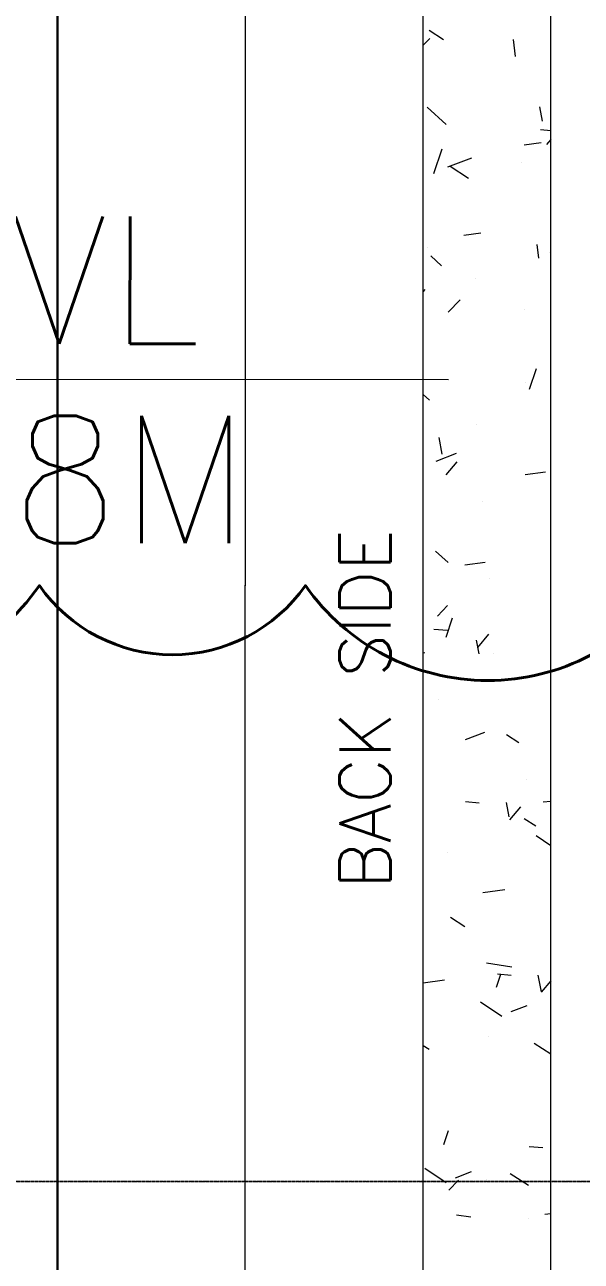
# Model space of a CAD drawing. Header units: inches. Extents: x 6 to 183294, y -48183 to 78918.
# Drawn here: x 143704 to 144577, y 32503 to 34445 of the extents above; entities that cross this region are included whole.
import ezdxf
from ezdxf.enums import TextEntityAlignment as Align

# ---------------------------------------------------------------- set-up
doc = ezdxf.new("R2010")
doc.units = ezdxf.units.IN
doc.header["$MEASUREMENT"] = 0
doc.header["$PDMODE"] = 35
doc.linetypes.add('PHANTOM2', pattern=[1.25, 0.625, -0.125, 0.125, -0.125, 0.125, -0.125])
for name, color, linetype, lineweight in [('SDA_DIM', 8, 'Continuous', 5), ('SDA_SECTION LINE', 8, 'Continuous', 0), ('SDA_SECTION LINE DETAILS', 8, 'Continuous', 0), ('SDA_TEXT_RAMP DETAILS', 8, 'Continuous', 0), ('SDA_WALL', 7, 'Continuous', 30), ('Substation', 7, 'Continuous', 0)]:
    doc.layers.add(name, color=color, linetype=linetype, lineweight=lineweight)
doc.styles.add('ROMANS', font='simplex.shx', dxfattribs={"width": 0.7})
doc.styles.get("Standard").update_dxf_attribs({"font": 'txt.shx'})
doc.dimstyles.new('SDA-100', dxfattribs={"dimtxt": 0.2, "dimasz": 0.18, "dimexe": 0.18, "dimexo": 0.0625, "dimgap": 0.015, "dimtad": 0, "dimzin": 0, "dimdsep": 46, "dimtxsty": 'Standard', "dimblk": 'ARCHTICK', "dimcen": 0.09, "dimclrd": 27, "dimclre": 27, "dimclrt": 21, "dimadec": 0, "dimazin": 0, "dimtfac": 1, "dimtofl": 0, "dimtmove": 1, "dimatfit": 3, "dimfxl": 0, "dimtolj": 1, "dimtzin": 0, "dimlwd": -1, "dimlwe": -1, "dimarcsym": 0})

# ---------------------------------------------------------------- blocks, each defined once
blk = doc.blocks.new('A$C1F0C6E6E')
h = blk.add_hatch(color=256)
h.dxf.hatch_style = 1
h.paths.add_polyline_path([(0.2, 0.35, 0.414214), (0.05, 0.2), (0.2, 0.2)])
h = blk.add_hatch(color=256)
h.dxf.hatch_style = 1
h.paths.add_polyline_path([(0.35, 0.2), (0.2, 0.2), (0.2, 0.05, 0.414214)])
for p, q in [((0.2, 0.4), (0.2, 0)), ((0.4, 0.2), (0, 0.2))]:
    blk.add_line(p, q)
blk.add_circle((0.2, 0.2), 0.15)
blk = doc.blocks.new('*U304')
h = blk.add_hatch()
h.set_pattern_fill('ANSI31', color=256, scale=12.182187, style=0)
h.set_pattern_definition([(135, (1.428353, -0.303171), (0.0136749, 0.0136749), [])])
h.paths.add_polyline_path([(-0.1576, -0.0039), (0, -0.3032), (0, -0.0039)])
for p, q in [((0, 0.3032), (0, -0.3032)), ((0, -0.3032), (-0.1576, -0.0039)), ((-0.1576, -0.0039), (1.8038, -0.0039))]:
    blk.add_line(p, q)
at = {"extrusion": (0, 0, -1), "xscale": 0.4703999999995603, "yscale": 0.4703999999995603, "zscale": -0.4703999999995603, "rotation": 90.00000000000001}
blk.add_blockref('A$C1F0C6E6E', (-0.05, -0.2594), dxfattribs=at)
for tag, p in [('FLOOR', (0.0711, 0.0515)), ('LEVELS', (0.2933, -0.2613))]:
    blk.add_attdef(tag, p, '', height=0.2)
blk = doc.blocks.new('_ArchTick')
at = {"color": 0, "const_width": 0.15}
blk.add_lwpolyline([(-0.5, -0.5), (0.5, 0.5)], dxfattribs=at)
blk = doc.blocks.new('*D721')
at = {"layer": 'Defpoints', "color": 0}
for p in [(143923.1, 36590), (144049.7, 36590), (143923.1, 30539.8)]:
    blk.add_point(p, dxfattribs=at)
at = {"layer": 'SDA_DIM', "color": 27}
for p, q in [((143923.1, 36590), (144049.8, 36590)), ((144049.7, 36590), (144049.7, 33565.4)), ((144049.7, 30539.8), (144049.7, 33564.4)), ((143923.1, 30539.8), (144049.8, 30539.8))]:
    blk.add_line(p, q, dxfattribs=at)
at = {"layer": 'SDA_DIM', "color": 27, "xscale": 0.18, "yscale": 0.18, "zscale": 0.18}
for p, rotation in [((144049.7, 36590), 90), ((144049.7, 30539.8), 270)]:
    blk.add_blockref('_ArchTick', p, dxfattribs=dict(at, rotation=rotation))
at = {"layer": 'SDA_DIM', "color": 21, "insert": (144049.7, 33564.9), "char_height": 0.2, "attachment_point": 5, "rotation": 90}
blk.add_mtext('\\A1;6050.14', dxfattribs=at)

msp = doc.modelspace()

# ---------------------------------------------------------------- linework, layer by layer
at = {"layer": 'SDA_SECTION LINE', "linetype": 'PHANTOM2'}
msp.add_line((161916.631, 32628.821, -394731.873), (120346.828, 32628.821, -394731.873), dxfattribs=at)
at = {"layer": 'SDA_SECTION LINE DETAILS', "linetype": 'PHANTOM2'}
msp.add_line((119532.232, 32628.821, -394731.873), (162187.248, 32628.821, -394731.873), dxfattribs=at)
at = {"layer": 'SDA_WALL', "elevation": -197133.873}
msp.add_lwpolyline([(143754.979, 30539.833), (143754.979, 36589.968)], dxfattribs=at)
at = {"layer": 'Substation', "color": 8, "lineweight": 0}
for p, q in [((144329.459, 31810.742, -98334.873), (144329.459, 35310.742, -98334.873)), ((144329.459, 34442.169, -195037.577), (144329.459, 34442.169, -195037.577)), ((144329.459, 34442.169, -195037.577), (144329.459, 34442.169, -195037.577)), ((144329.459, 34442.169, -195037.577), (144329.459, 34442.169, -195037.577)), ((144329.459, 34442.169, -195037.577), (144329.459, 34442.169, -195037.577)), ((144329.459, 34442.169, -195037.577), (144329.459, 34442.169, -195037.577)), ((144329.459, 34442.169, -195037.577), (144329.459, 34442.169, -195037.577)), ((144329.459, 34442.169, -195037.577), (144329.459, 34442.169, -195037.577)), ((144329.459, 34442.169, -195037.577), (144329.459, 34442.169, -195037.577)), ((144329.459, 34442.169, -195037.577), (144329.459, 34442.169, -195037.577)), ((144361.31, 34421.878, -195037.577), (144338.539, 34436.385, -195037.577)), ((144339.483, 34423.811, -195037.577), (144329.459, 34413.364, -195037.577)), ((144470.384, 34422.187, -195037.577), (144473.504, 34395.368, -195037.577)), ((144329.459, 34404.271, -195037.577), (144329.459, 34404.271, -195037.577)), ((144329.459, 34404.271, -195037.577), (144329.459, 34404.271, -195037.577)), ((144329.459, 34404.271, -195037.577), (144329.459, 34404.271, -195037.577)), ((144329.459, 34365.112, -195037.577), (144329.459, 34365.112, -195037.577)), ((144329.459, 34365.112, -195037.577), (144329.459, 34365.112, -195037.577)), ((144329.459, 34365.112, -195037.577), (144329.459, 34365.112, -195037.577)), ((144329.459, 34365.112, -195037.577), (144329.459, 34365.112, -195037.577)), ((144329.459, 34365.112, -195037.577), (144329.459, 34365.112, -195037.577)), ((144329.459, 34365.112, -195037.577), (144329.459, 34365.112, -195037.577)), ((144329.459, 34321.441, -195037.577), (144329.459, 34321.441, -195037.577)), ((144329.459, 34321.441, -195037.577), (144329.459, 34321.441, -195037.577)), ((144329.459, 34321.441, -195037.577), (144329.459, 34321.441, -195037.577)), ((144329.459, 34321.441, -195037.577), (144329.459, 34321.441, -195037.577)), ((144329.459, 34321.441, -195037.577), (144329.459, 34321.441, -195037.577)), ((144329.459, 34321.441, -195037.577), (144329.459, 34321.441, -195037.577)), ((144329.459, 34321.441, -195037.577), (144329.459, 34321.441, -195037.577)), ((144329.459, 34321.441, -195037.577), (144329.459, 34321.441, -195037.577)), ((144329.459, 34321.441, -195037.577), (144329.459, 34321.441, -195037.577)), ((144329.459, 34321.441, -195037.577), (144329.459, 34321.441, -195037.577)), ((144329.459, 34321.441, -195037.577), (144329.459, 34321.441, -195037.577)), ((144329.459, 34321.441, -195037.577), (144329.459, 34321.441, -195037.577)), ((144365.089, 34288.792, -195037.577), (144335.23, 34316.153, -195037.577)), ((144512.032, 34316.277, -195037.577), (144516.194, 34293.711, -195037.577)), ((144529.459, 34314.755, -195037.577), (144529.459, 34314.755, -195037.577)), ((144529.459, 34314.755, -195037.577), (144529.459, 34314.755, -195037.577)), ((144529.459, 34314.755, -195037.577), (144529.459, 34314.755, -195037.577)), ((144529.459, 34314.755, -195037.577), (144529.459, 34314.755, -195037.577)), ((144529.459, 34314.755, -195037.577), (144529.459, 34314.755, -195037.577)), ((144529.459, 34314.755, -195037.577), (144529.459, 34314.755, -195037.577)), ((144529.459, 34314.755, -195037.577), (144529.459, 34314.755, -195037.577)), ((144529.459, 34314.755, -195037.577), (144529.459, 34314.755, -195037.577)), ((144529.459, 34314.755, -195037.577), (144529.459, 34314.755, -195037.577)), ((144329.459, 34287.789, -195037.577), (144329.459, 34287.789, -195037.577)), ((144329.459, 34287.789, -195037.577), (144329.459, 34287.789, -195037.577)), ((144329.459, 34287.789, -195037.577), (144329.459, 34287.789, -195037.577)), ((144529.459, 34278.894, -195037.577), (144513.375, 34280.301, -195037.577)), ((144514.636, 34259.971, -195037.577), (144487.867, 34256.447, -195037.577)), ((144529.459, 34265.061, -195037.577), (144522.917, 34257.265, -195037.577)), ((144358.509, 34249.855, -195037.577), (144345.626, 34211.458, -195037.577)), ((144329.459, 34235.592, -195037.577), (144329.459, 34235.592, -195037.577)), ((144329.459, 34235.592, -195037.577), (144329.459, 34235.592, -195037.577)), ((144329.459, 34235.592, -195037.577), (144329.459, 34235.592, -195037.577)), ((144329.459, 34235.592, -195037.577), (144329.459, 34235.592, -195037.577)), ((144329.459, 34235.592, -195037.577), (144329.459, 34235.592, -195037.577)), ((144329.459, 34235.592, -195037.577), (144329.459, 34235.592, -195037.577)), ((144405.134, 34236.015, -195037.577), (144367.324, 34221.501, -195037.577)), ((144400.315, 34203.659, -195037.577), (144371.78, 34222.906, -195037.577)), ((144483.382, 34229.8, -195037.577), (144483.382, 34229.8, -195037.577)), ((144329.459, 34213.549, -195037.577), (144329.459, 34213.549, -195037.577)), ((144529.459, 34200.445, -195037.577), (144529.459, 34200.445, -195037.577)), ((144529.459, 34200.445, -195037.577), (144529.459, 34200.445, -195037.577)), ((144529.459, 34200.445, -195037.577), (144529.459, 34200.445, -195037.577)), ((144529.459, 34200.445, -195037.577), (144529.459, 34200.445, -195037.577)), ((144529.459, 34200.445, -195037.577), (144529.459, 34200.445, -195037.577)), ((144529.459, 34200.445, -195037.577), (144529.459, 34200.445, -195037.577)), ((144529.459, 34200.445, -195037.577), (144529.459, 34200.445, -195037.577)), ((144529.459, 34200.445, -195037.577), (144529.459, 34200.445, -195037.577)), ((144329.459, 34171.306, -195037.577), (144329.459, 34171.306, -195037.577)), ((144329.459, 34171.306, -195037.577), (144329.459, 34171.306, -195037.577)), ((144329.459, 34171.306, -195037.577), (144329.459, 34171.306, -195037.577)), ((144329.459, 34106.072, -195037.577), (144329.459, 34106.072, -195037.577)), ((144329.459, 34106.072, -195037.577), (144329.459, 34106.072, -195037.577)), ((144329.459, 34106.072, -195037.577), (144329.459, 34106.072, -195037.577)), ((144329.459, 34106.072, -195037.577), (144329.459, 34106.072, -195037.577)), ((144329.459, 34106.072, -195037.577), (144329.459, 34106.072, -195037.577)), ((144329.459, 34106.072, -195037.577), (144329.459, 34106.072, -195037.577)), ((144419.931, 34117.983, -195037.577), (144393.162, 34114.459, -195037.577)), ((144329.459, 34099.239, -195037.577), (144329.459, 34099.239, -195037.577)), ((144329.459, 34093.022, -195037.577), (144329.459, 34093.022, -195037.577)), ((144329.459, 34093.022, -195037.577), (144329.459, 34093.022, -195037.577)), ((144329.459, 34093.022, -195037.577), (144329.459, 34093.022, -195037.577)), ((144329.459, 34093.022, -195037.577), (144329.459, 34093.022, -195037.577)), ((144329.459, 34093.022, -195037.577), (144329.459, 34093.022, -195037.577)), ((144329.459, 34093.022, -195037.577), (144329.459, 34093.022, -195037.577)), ((144329.459, 34093.022, -195037.577), (144329.459, 34093.022, -195037.577)), ((144329.459, 34093.022, -195037.577), (144329.459, 34093.022, -195037.577)), ((144329.459, 34093.022, -195037.577), (144329.459, 34093.022, -195037.577)), ((144329.459, 34093.022, -195037.577), (144329.459, 34093.022, -195037.577)), ((144329.459, 34093.022, -195037.577), (144329.459, 34093.022, -195037.577)), ((144329.459, 34093.022, -195037.577), (144329.459, 34093.022, -195037.577)), ((144335.854, 34095.165, -195037.577), (144335.854, 34095.165, -195037.577)), ((144358.157, 34066.725, -195037.577), (144341.239, 34082.227, -195037.577)), ((144507.824, 34100.357, -195037.577), (144510.32, 34078.902, -195037.577)), ((144528.03, 34087.046, -195037.577), (144528.03, 34087.046, -195037.577)), ((144529.459, 34086.135, -195037.577), (144529.459, 34086.135, -195037.577)), ((144529.459, 34086.135, -195037.577), (144529.459, 34086.135, -195037.577)), ((144529.459, 34086.135, -195037.577), (144529.459, 34086.135, -195037.577)), ((144529.459, 34086.135, -195037.577), (144529.459, 34086.135, -195037.577)), ((144529.459, 34086.135, -195037.577), (144529.459, 34086.135, -195037.577)), ((144529.459, 34086.135, -195037.577), (144529.459, 34086.135, -195037.577)), ((144529.459, 34086.135, -195037.577), (144529.459, 34086.135, -195037.577)), ((144329.459, 34054.823, -195037.577), (144329.459, 34054.823, -195037.577)), ((144329.459, 34054.823, -195037.577), (144329.459, 34054.823, -195037.577)), ((144329.459, 34054.823, -195037.577), (144329.459, 34054.823, -195037.577)), ((144411.759, 34046.808, -195037.577), (144411.759, 34046.808, -195037.577)), ((144332.009, 34029.749, -195037.577), (144329.459, 34026.711, -195037.577)), ((144387.211, 34013.541, -195037.577), (144368.518, 33994.059, -195037.577)), ((144329.459, 33984.929, -195037.577), (144329.459, 33984.929, -195037.577)), ((144329.459, 33984.929, -195037.577), (144329.459, 33984.929, -195037.577)), ((144329.459, 33984.929, -195037.577), (144329.459, 33984.929, -195037.577)), ((144329.459, 33984.929, -195037.577), (144329.459, 33984.929, -195037.577)), ((144488.423, 33997.968, -195037.577), (144488.423, 33997.968, -195037.577)), ((144329.459, 33976.552, -195037.577), (144329.459, 33976.552, -195037.577)), ((144329.459, 33976.552, -195037.577), (144329.459, 33976.552, -195037.577)), ((144329.459, 33976.552, -195037.577), (144329.459, 33976.552, -195037.577)), ((144329.459, 33976.552, -195037.577), (144329.459, 33976.552, -195037.577)), ((144329.459, 33976.552, -195037.577), (144329.459, 33976.552, -195037.577)), ((144329.459, 33976.552, -195037.577), (144329.459, 33976.552, -195037.577)), ((144529.459, 33971.825, -195037.577), (144529.459, 33971.825, -195037.577)), ((144529.459, 33971.825, -195037.577), (144529.459, 33971.825, -195037.577)), ((144529.459, 33971.825, -195037.577), (144529.459, 33971.825, -195037.577)), ((144529.459, 33971.825, -195037.577), (144529.459, 33971.825, -195037.577)), ((144529.459, 33971.825, -195037.577), (144529.459, 33971.825, -195037.577)), ((144329.459, 33938.34, -195037.577), (144329.459, 33938.34, -195037.577)), ((144329.459, 33938.34, -195037.577), (144329.459, 33938.34, -195037.577)), ((144329.459, 33938.34, -195037.577), (144329.459, 33938.34, -195037.577)), ((144506.389, 33905.211, -195037.577), (144495.44, 33872.58, -195037.577)), ((144329.459, 33870.62, -195037.577), (144329.459, 33870.62, -195037.577)), ((144329.459, 33870.62, -195037.577), (144329.459, 33870.62, -195037.577)), ((144329.459, 33870.62, -195037.577), (144329.459, 33870.62, -195037.577)), ((144329.459, 33870.62, -195037.577), (144329.459, 33870.62, -195037.577)), ((144329.459, 33870.62, -195037.577), (144329.459, 33870.62, -195037.577)), ((144489.654, 33882.874, -195037.577), (144489.654, 33882.874, -195037.577)), ((144339.313, 33855.574, -195037.577), (144329.459, 33864.603, -195037.577)), ((144329.459, 33864.603, -195037.577), (144329.459, 33864.603, -195037.577)), ((144329.459, 33864.603, -195037.577), (144329.459, 33864.603, -195037.577)), ((144329.459, 33864.603, -195037.577), (144329.459, 33864.603, -195037.577)), ((144329.459, 33864.603, -195037.577), (144329.459, 33864.603, -195037.577)), ((144329.459, 33864.603, -195037.577), (144329.459, 33864.603, -195037.577)), ((144329.459, 33864.603, -195037.577), (144329.459, 33864.603, -195037.577)), ((144329.459, 33864.603, -195037.577), (144329.459, 33864.603, -195037.577)), ((144329.459, 33864.603, -195037.577), (144329.459, 33864.603, -195037.577)), ((144329.459, 33864.603, -195037.577), (144329.459, 33864.603, -195037.577)), ((144329.459, 33864.603, -195037.577), (144329.459, 33864.603, -195037.577)), ((144329.459, 33864.603, -195037.577), (144329.459, 33864.603, -195037.577)), ((144329.459, 33864.603, -195037.577), (144329.459, 33864.603, -195037.577)), ((144529.459, 33857.515, -195037.577), (144529.459, 33857.515, -195037.577)), ((144529.459, 33857.515, -195037.577), (144529.459, 33857.515, -195037.577)), ((144529.459, 33857.515, -195037.577), (144529.459, 33857.515, -195037.577)), ((144529.459, 33857.515, -195037.577), (144529.459, 33857.515, -195037.577)), ((144329.459, 33847.032, -195037.577), (144329.459, 33847.032, -195037.577)), ((144329.459, 33847.032, -195037.577), (144329.459, 33847.032, -195037.577)), ((144329.459, 33847.032, -195037.577), (144329.459, 33847.032, -195037.577)), ((144329.459, 33847.032, -195037.577), (144329.459, 33847.032, -195037.577)), ((144329.459, 33847.032, -195037.577), (144329.459, 33847.032, -195037.577)), ((144329.459, 33847.032, -195037.577), (144329.459, 33847.032, -195037.577)), ((144329.459, 33821.857, -195037.577), (144329.459, 33821.857, -195037.577)), ((144329.459, 33821.857, -195037.577), (144329.459, 33821.857, -195037.577)), ((144329.459, 33821.857, -195037.577), (144329.459, 33821.857, -195037.577)), ((144413.461, 33817.104, -195037.577), (144413.461, 33817.104, -195037.577)), ((144353.719, 33797.29, -195037.577), (144358.617, 33770.738, -195037.577)), ((144381.187, 33771.962, -195037.577), (144349.054, 33759.627, -195037.577)), ((144329.459, 33756.31, -195037.577), (144329.459, 33756.31, -195037.577)), ((144329.459, 33756.31, -195037.577), (144329.459, 33756.31, -195037.577)), ((144329.459, 33756.31, -195037.577), (144329.459, 33756.31, -195037.577)), ((144329.459, 33756.31, -195037.577), (144329.459, 33756.31, -195037.577)), ((144329.459, 33756.31, -195037.577), (144329.459, 33756.31, -195037.577)), ((144329.459, 33756.31, -195037.577), (144329.459, 33756.31, -195037.577)), ((144381.959, 33758.96, -195037.577), (144364.604, 33738.277, -195037.577)), ((144521.289, 33742.767, -195037.577), (144489.166, 33738.538, -195037.577)), ((144529.459, 33743.206, -195037.577), (144529.459, 33743.206, -195037.577)), ((144529.459, 33743.206, -195037.577), (144529.459, 33743.206, -195037.577)), ((144529.459, 33743.206, -195037.577), (144529.459, 33743.206, -195037.577)), ((144329.459, 33717.512, -195037.577), (144329.459, 33717.512, -195037.577)), ((144329.459, 33717.512, -195037.577), (144329.459, 33717.512, -195037.577)), ((144329.459, 33717.512, -195037.577), (144329.459, 33717.512, -195037.577)), ((144329.459, 33717.512, -195037.577), (144329.459, 33717.512, -195037.577)), ((144329.459, 33717.512, -195037.577), (144329.459, 33717.512, -195037.577)), ((144329.459, 33717.512, -195037.577), (144329.459, 33717.512, -195037.577)), ((144329.459, 33705.375, -195037.577), (144329.459, 33705.375, -195037.577)), ((144329.459, 33705.375, -195037.577), (144329.459, 33705.375, -195037.577)), ((144329.459, 33705.375, -195037.577), (144329.459, 33705.375, -195037.577)), ((144422.434, 33697.078, -195037.577), (144422.434, 33697.078, -195037.577)), ((144329.459, 33642, -195037.577), (144329.459, 33642, -195037.577)), ((144329.459, 33642, -195037.577), (144329.459, 33642, -195037.577)), ((144329.459, 33642, -195037.577), (144329.459, 33642, -195037.577)), ((144329.459, 33642, -195037.577), (144329.459, 33642, -195037.577)), ((144329.459, 33642, -195037.577), (144329.459, 33642, -195037.577)), ((144329.459, 33642, -195037.577), (144329.459, 33642, -195037.577)), ((144329.459, 33642, -195037.577), (144329.459, 33642, -195037.577)), ((144329.459, 33636.185, -195037.577), (144329.459, 33636.185, -195037.577)), ((144329.459, 33636.185, -195037.577), (144329.459, 33636.185, -195037.577)), ((144329.459, 33636.185, -195037.577), (144329.459, 33636.185, -195037.577)), ((144329.459, 33636.185, -195037.577), (144329.459, 33636.185, -195037.577)), ((144329.459, 33636.185, -195037.577), (144329.459, 33636.185, -195037.577)), ((144329.459, 33636.185, -195037.577), (144329.459, 33636.185, -195037.577)), ((144329.459, 33636.185, -195037.577), (144329.459, 33636.185, -195037.577)), ((144329.459, 33636.185, -195037.577), (144329.459, 33636.185, -195037.577)), ((144329.459, 33636.185, -195037.577), (144329.459, 33636.185, -195037.577)), ((144329.459, 33636.185, -195037.577), (144329.459, 33636.185, -195037.577)), ((144329.459, 33636.185, -195037.577), (144329.459, 33636.185, -195037.577)), ((144329.459, 33636.185, -195037.577), (144329.459, 33636.185, -195037.577)), ((144368.243, 33600.645, -195037.577), (144348.337, 33618.886, -195037.577)), ((144529.459, 33628.896, -195037.577), (144529.459, 33628.896, -195037.577)), ((144529.459, 33628.896, -195037.577), (144529.459, 33628.896, -195037.577)), ((144426.584, 33600.779, -195037.577), (144394.461, 33596.55, -195037.577)), ((144329.459, 33588.892, -195037.577), (144329.459, 33588.892, -195037.577)), ((144329.459, 33588.892, -195037.577), (144329.459, 33588.892, -195037.577)), ((144329.459, 33588.892, -195037.577), (144329.459, 33588.892, -195037.577)), ((144329.459, 33587.992, -195037.577), (144329.459, 33587.992, -195037.577)), ((144329.459, 33587.992, -195037.577), (144329.459, 33587.992, -195037.577)), ((144329.459, 33587.992, -195037.577), (144329.459, 33587.992, -195037.577)), ((144329.459, 33587.992, -195037.577), (144329.459, 33587.992, -195037.577)), ((144329.459, 33587.992, -195037.577), (144329.459, 33587.992, -195037.577)), ((144329.459, 33587.992, -195037.577), (144329.459, 33587.992, -195037.577)), ((144433.684, 33575.601, -195037.577), (144433.684, 33575.601, -195037.577)), ((144329.459, 33527.69, -195037.577), (144329.459, 33527.69, -195037.577)), ((144329.459, 33527.69, -195037.577), (144329.459, 33527.69, -195037.577)), ((144329.459, 33527.69, -195037.577), (144329.459, 33527.69, -195037.577)), ((144329.459, 33527.69, -195037.577), (144329.459, 33527.69, -195037.577)), ((144329.459, 33527.69, -195037.577), (144329.459, 33527.69, -195037.577)), ((144329.459, 33527.69, -195037.577), (144329.459, 33527.69, -195037.577)), ((144329.459, 33527.69, -195037.577), (144329.459, 33527.69, -195037.577)), ((144329.459, 33527.69, -195037.577), (144329.459, 33527.69, -195037.577)), ((144367.644, 33533.135, -195037.577), (144351.757, 33516.577, -195037.577)), ((144374.998, 33513.63, -195037.577), (144364.692, 33482.913, -195037.577)), ((144529.459, 33514.586, -195037.577), (144529.459, 33514.586, -195037.577)), ((144367.356, 33493.819, -195037.577), (144345.838, 33495.701, -195037.577)), ((144431.91, 33488.171, -195037.577), (144414.554, 33467.488, -195037.577)), ((144329.459, 33472.409, -195037.577), (144329.459, 33472.409, -195037.577)), ((144329.459, 33472.409, -195037.577), (144329.459, 33472.409, -195037.577)), ((144329.459, 33472.409, -195037.577), (144329.459, 33472.409, -195037.577)), ((144412.493, 33478.665, -195037.577), (144416.412, 33457.423, -195037.577)), ((144331.879, 33458.79, -195037.577), (144329.459, 33458.472, -195037.577)), ((144329.459, 33458.472, -195037.577), (144329.459, 33458.472, -195037.577)), ((144329.459, 33458.472, -195037.577), (144329.459, 33458.472, -195037.577)), ((144329.459, 33458.472, -195037.577), (144329.459, 33458.472, -195037.577)), ((144329.459, 33458.472, -195037.577), (144329.459, 33458.472, -195037.577)), ((144329.459, 33458.472, -195037.577), (144329.459, 33458.472, -195037.577)), ((144329.459, 33458.472, -195037.577), (144329.459, 33458.472, -195037.577)), ((144439.468, 33457.606, -195037.577), (144439.468, 33457.606, -195037.577)), ((144529.459, 33452.918, -195037.577), (144529.459, 33452.918, -195037.577)), ((144529.459, 33452.918, -195037.577), (144529.459, 33452.918, -195037.577)), ((144529.459, 33452.918, -195037.577), (144529.459, 33452.918, -195037.577)), ((144529.459, 33452.918, -195037.577), (144529.459, 33452.918, -195037.577)), ((144529.459, 33452.918, -195037.577), (144529.459, 33452.918, -195037.577)), ((144529.459, 33452.918, -195037.577), (144529.459, 33452.918, -195037.577)), ((144529.459, 33452.918, -195037.577), (144529.459, 33452.918, -195037.577)), ((144529.459, 33452.918, -195037.577), (144529.459, 33452.918, -195037.577)), ((144529.459, 33452.918, -195037.577), (144529.459, 33452.918, -195037.577)), ((144529.459, 33452.918, -195037.577), (144529.459, 33452.918, -195037.577)), ((144529.459, 33452.918, -195037.577), (144529.459, 33452.918, -195037.577)), ((144529.459, 33452.918, -195037.577), (144529.459, 33452.918, -195037.577)), ((144329.459, 33413.38, -195037.577), (144329.459, 33413.38, -195037.577)), ((144329.459, 33413.38, -195037.577), (144329.459, 33413.38, -195037.577)), ((144329.459, 33413.38, -195037.577), (144329.459, 33413.38, -195037.577)), ((144329.459, 33413.38, -195037.577), (144329.459, 33413.38, -195037.577)), ((144329.459, 33413.38, -195037.577), (144329.459, 33413.38, -195037.577)), ((144329.459, 33413.38, -195037.577), (144329.459, 33413.38, -195037.577)), ((144329.459, 33413.38, -195037.577), (144329.459, 33413.38, -195037.577)), ((144329.459, 33413.38, -195037.577), (144329.459, 33413.38, -195037.577)), ((144329.459, 33413.38, -195037.577), (144329.459, 33413.38, -195037.577)), ((144353.38, 33385.846, -195037.577), (144353.38, 33385.846, -195037.577)), ((144329.459, 33355.926, -195037.577), (144329.459, 33355.926, -195037.577)), ((144329.459, 33355.926, -195037.577), (144329.459, 33355.926, -195037.577)), ((144329.459, 33355.926, -195037.577), (144329.459, 33355.926, -195037.577)), ((144329.459, 33328.952, -195037.577), (144329.459, 33328.952, -195037.577)), ((144329.459, 33328.952, -195037.577), (144329.459, 33328.952, -195037.577)), ((144329.459, 33328.952, -195037.577), (144329.459, 33328.952, -195037.577)), ((144329.459, 33328.952, -195037.577), (144329.459, 33328.952, -195037.577)), ((144329.459, 33328.952, -195037.577), (144329.459, 33328.952, -195037.577)), ((144329.459, 33328.952, -195037.577), (144329.459, 33328.952, -195037.577)), ((144425.357, 33334.058, -195037.577), (144395.109, 33322.447, -195037.577)), ((144479.527, 33317.776, -195037.577), (144460.174, 33330.105, -195037.577)), ((144329.459, 33299.07, -195037.577), (144329.459, 33299.07, -195037.577)), ((144329.459, 33299.07, -195037.577), (144329.459, 33299.07, -195037.577)), ((144329.459, 33299.07, -195037.577), (144329.459, 33299.07, -195037.577)), ((144329.459, 33299.07, -195037.577), (144329.459, 33299.07, -195037.577)), ((144329.459, 33299.07, -195037.577), (144329.459, 33299.07, -195037.577)), ((144329.459, 33299.07, -195037.577), (144329.459, 33299.07, -195037.577)), ((144329.459, 33299.07, -195037.577), (144329.459, 33299.07, -195037.577)), ((144329.459, 33299.07, -195037.577), (144329.459, 33299.07, -195037.577)), ((144329.459, 33299.07, -195037.577), (144329.459, 33299.07, -195037.577)), ((144490.867, 33259.862, -195037.577), (144490.867, 33259.862, -195037.577)), ((144329.459, 33239.444, -195037.577), (144329.459, 33239.444, -195037.577)), ((144329.459, 33239.444, -195037.577), (144329.459, 33239.444, -195037.577)), ((144329.459, 33239.444, -195037.577), (144329.459, 33239.444, -195037.577)), ((144417.307, 33223.03, -195037.577), (144395.789, 33224.912, -195037.577)), ((144459.513, 33223.765, -195037.577), (144463.675, 33201.2, -195037.577)), ((144481.86, 33217.382, -195037.577), (144464.505, 33196.699, -195037.577)), ((144529.459, 33225.762, -195037.577), (144517.847, 33224.233, -195037.577)), ((144529.459, 33224.5, -195037.577), (144529.459, 33224.5, -195037.577)), ((144529.459, 33224.5, -195037.577), (144529.459, 33224.5, -195037.577)), ((144529.459, 33224.5, -195037.577), (144529.459, 33224.5, -195037.577)), ((144529.459, 33224.5, -195037.577), (144529.459, 33224.5, -195037.577)), ((144529.459, 33224.5, -195037.577), (144529.459, 33224.5, -195037.577)), ((144529.459, 33224.5, -195037.577), (144529.459, 33224.5, -195037.577)), ((144529.459, 33224.5, -195037.577), (144529.459, 33224.5, -195037.577)), ((144529.459, 33224.5, -195037.577), (144529.459, 33224.5, -195037.577)), ((144529.459, 33224.5, -195037.577), (144529.459, 33224.5, -195037.577)), ((144529.459, 33224.5, -195037.577), (144529.459, 33224.5, -195037.577)), ((144329.459, 33199.432, -195037.577), (144329.459, 33199.432, -195037.577)), ((144329.459, 33199.432, -195037.577), (144329.459, 33199.432, -195037.577)), ((144329.459, 33199.432, -195037.577), (144329.459, 33199.432, -195037.577)), ((144329.459, 33199.432, -195037.577), (144329.459, 33199.432, -195037.577)), ((144329.459, 33199.432, -195037.577), (144329.459, 33199.432, -195037.577)), ((144329.459, 33199.432, -195037.577), (144329.459, 33199.432, -195037.577)), ((144505.958, 33186.628, -195037.577), (144487.74, 33198.234, -195037.577)), ((144329.459, 33184.76, -195037.577), (144329.459, 33184.76, -195037.577)), ((144329.459, 33184.76, -195037.577), (144329.459, 33184.76, -195037.577)), ((144329.459, 33184.76, -195037.577), (144329.459, 33184.76, -195037.577)), ((144329.459, 33184.76, -195037.577), (144329.459, 33184.76, -195037.577)), ((144329.459, 33184.76, -195037.577), (144329.459, 33184.76, -195037.577)), ((144329.459, 33184.76, -195037.577), (144329.459, 33184.76, -195037.577)), ((144329.459, 33184.76, -195037.577), (144329.459, 33184.76, -195037.577)), ((144329.459, 33184.76, -195037.577), (144329.459, 33184.76, -195037.577)), ((144329.459, 33184.76, -195037.577), (144329.459, 33184.76, -195037.577)), ((144329.459, 33179.347, -195037.577), (144329.459, 33179.347, -195037.577)), ((144329.459, 33179.347, -195037.577), (144329.459, 33179.347, -195037.577)), ((144529.459, 33156.141, -195037.577), (144506.871, 33171.376, -195037.577)), ((144367.182, 33144.78, -195037.577), (144367.182, 33144.78, -195037.577)), ((144329.459, 33122.961, -195037.577), (144329.459, 33122.961, -195037.577)), ((144329.459, 33122.961, -195037.577), (144329.459, 33122.961, -195037.577)), ((144329.459, 33122.961, -195037.577), (144329.459, 33122.961, -195037.577)), ((144457.267, 33086.738, -195037.577), (144423.142, 33082.245, -195037.577)), ((144329.459, 33070.45, -195037.577), (144329.459, 33070.45, -195037.577)), ((144329.459, 33070.45, -195037.577), (144329.459, 33070.45, -195037.577)), ((144329.459, 33070.45, -195037.577), (144329.459, 33070.45, -195037.577)), ((144329.459, 33070.45, -195037.577), (144329.459, 33070.45, -195037.577)), ((144329.459, 33070.45, -195037.577), (144329.459, 33070.45, -195037.577)), ((144329.459, 33070.45, -195037.577), (144329.459, 33070.45, -195037.577)), ((144329.459, 33070.45, -195037.577), (144329.459, 33070.45, -195037.577)), ((144329.459, 33070.45, -195037.577), (144329.459, 33070.45, -195037.577)), ((144329.459, 33070.45, -195037.577), (144329.459, 33070.45, -195037.577)), ((144329.459, 33069.912, -195037.577), (144329.459, 33069.912, -195037.577)), ((144329.459, 33069.912, -195037.577), (144329.459, 33069.912, -195037.577)), ((144329.459, 33069.912, -195037.577), (144329.459, 33069.912, -195037.577)), ((144329.459, 33069.912, -195037.577), (144329.459, 33069.912, -195037.577)), ((144329.459, 33069.912, -195037.577), (144329.459, 33069.912, -195037.577)), ((144329.459, 33069.912, -195037.577), (144329.459, 33069.912, -195037.577)), ((144394.864, 33028.782, -195037.577), (144372.093, 33043.289, -195037.577)), ((144329.459, 33006.478, -195037.577), (144329.459, 33006.478, -195037.577)), ((144329.459, 33006.478, -195037.577), (144329.459, 33006.478, -195037.577)), ((144329.459, 33006.478, -195037.577), (144329.459, 33006.478, -195037.577)), ((144529.459, 32996.081, -195037.577), (144529.459, 32996.081, -195037.577)), ((144529.459, 32996.081, -195037.577), (144529.459, 32996.081, -195037.577)), ((144529.459, 32996.081, -195037.577), (144529.459, 32996.081, -195037.577)), ((144529.459, 32996.081, -195037.577), (144529.459, 32996.081, -195037.577)), ((144529.459, 32996.081, -195037.577), (144529.459, 32996.081, -195037.577)), ((144529.459, 32996.081, -195037.577), (144529.459, 32996.081, -195037.577)), ((144529.459, 32996.081, -195037.577), (144529.459, 32996.081, -195037.577)), ((144529.459, 32996.081, -195037.577), (144529.459, 32996.081, -195037.577)), ((144529.459, 32996.081, -195037.577), (144529.459, 32996.081, -195037.577)), ((144329.459, 32956.14, -195037.577), (144329.459, 32956.14, -195037.577)), ((144329.459, 32956.14, -195037.577), (144329.459, 32956.14, -195037.577)), ((144329.459, 32956.14, -195037.577), (144329.459, 32956.14, -195037.577)), ((144329.459, 32956.14, -195037.577), (144329.459, 32956.14, -195037.577)), ((144329.459, 32956.14, -195037.577), (144329.459, 32956.14, -195037.577)), ((144329.459, 32956.14, -195037.577), (144329.459, 32956.14, -195037.577)), ((144329.459, 32956.14, -195037.577), (144329.459, 32956.14, -195037.577)), ((144329.459, 32956.14, -195037.577), (144329.459, 32956.14, -195037.577)), ((144329.459, 32956.14, -195037.577), (144329.459, 32956.14, -195037.577)), ((144468.615, 32965.465, -195037.577), (144428.594, 32971.672, -195037.577)), ((144329.459, 32950.928, -195037.577), (144329.459, 32950.928, -195037.577)), ((144329.459, 32950.928, -195037.577), (144329.459, 32950.928, -195037.577)), ((144329.459, 32950.928, -195037.577), (144329.459, 32950.928, -195037.577)), ((144362.562, 32944.75, -195037.577), (144329.459, 32940.392, -195037.577)), ((144329.459, 32940.392, -195037.577), (144329.459, 32940.392, -195037.577)), ((144329.459, 32940.392, -195037.577), (144329.459, 32940.392, -195037.577)), ((144329.459, 32940.392, -195037.577), (144329.459, 32940.392, -195037.577)), ((144329.459, 32940.392, -195037.577), (144329.459, 32940.392, -195037.577)), ((144329.459, 32940.392, -195037.577), (144329.459, 32940.392, -195037.577)), ((144329.459, 32940.392, -195037.577), (144329.459, 32940.392, -195037.577)), ((144450.731, 32953.968, -195037.577), (144443.86, 32933.49, -195037.577)), ((144467.257, 32952.24, -195037.577), (144445.739, 32954.123, -195037.577)), ((144509.463, 32952.976, -195037.577), (144514.361, 32926.424, -195037.577)), ((144529.459, 32943.79, -195037.577), (144514.455, 32925.909, -195037.577)), ((144452.854, 32887.675, -195037.577), (144419.278, 32910.322, -195037.577)), ((144492.154, 32904.839, -195037.577), (144466.948, 32895.163, -195037.577)), ((144329.459, 32889.995, -195037.577), (144329.459, 32889.995, -195037.577)), ((144329.459, 32889.995, -195037.577), (144329.459, 32889.995, -195037.577)), ((144329.459, 32889.995, -195037.577), (144329.459, 32889.995, -195037.577)), ((144338.423, 32836.12, -195037.577), (144329.459, 32841.83, -195037.577)), ((144329.459, 32841.83, -195037.577), (144329.459, 32841.83, -195037.577)), ((144329.459, 32841.83, -195037.577), (144329.459, 32841.83, -195037.577)), ((144329.459, 32841.83, -195037.577), (144329.459, 32841.83, -195037.577)), ((144329.459, 32841.83, -195037.577), (144329.459, 32841.83, -195037.577)), ((144329.459, 32841.83, -195037.577), (144329.459, 32841.83, -195037.577)), ((144329.459, 32841.83, -195037.577), (144329.459, 32841.83, -195037.577)), ((144329.459, 32841.83, -195037.577), (144329.459, 32841.83, -195037.577)), ((144329.459, 32841.83, -195037.577), (144329.459, 32841.83, -195037.577)), ((144329.459, 32841.83, -195037.577), (144329.459, 32841.83, -195037.577)), ((144431.944, 32857.017, -195037.577), (144431.944, 32857.017, -195037.577)), ((144529.459, 32828.726, -195037.577), (144503.273, 32845.409, -195037.577)), ((144329.459, 32810.872, -195037.577), (144329.459, 32810.872, -195037.577)), ((144329.459, 32810.872, -195037.577), (144329.459, 32810.872, -195037.577)), ((144329.459, 32810.872, -195037.577), (144329.459, 32810.872, -195037.577)), ((144329.459, 32810.872, -195037.577), (144329.459, 32810.872, -195037.577)), ((144329.459, 32810.872, -195037.577), (144329.459, 32810.872, -195037.577)), ((144329.459, 32810.872, -195037.577), (144329.459, 32810.872, -195037.577)), ((144329.459, 32773.512, -195037.577), (144329.459, 32773.512, -195037.577)), ((144329.459, 32773.512, -195037.577), (144329.459, 32773.512, -195037.577)), ((144329.459, 32773.512, -195037.577), (144329.459, 32773.512, -195037.577)), ((144529.459, 32767.662, -195037.577), (144529.459, 32767.662, -195037.577)), ((144529.459, 32767.662, -195037.577), (144529.459, 32767.662, -195037.577)), ((144529.459, 32767.662, -195037.577), (144529.459, 32767.662, -195037.577)), ((144529.459, 32767.662, -195037.577), (144529.459, 32767.662, -195037.577)), ((144529.459, 32767.662, -195037.577), (144529.459, 32767.662, -195037.577)), ((144529.459, 32767.662, -195037.577), (144529.459, 32767.662, -195037.577)), ((144529.459, 32767.662, -195037.577), (144529.459, 32767.662, -195037.577)), ((144529.459, 32767.662, -195037.577), (144529.459, 32767.662, -195037.577)), ((144329.459, 32727.52, -195037.577), (144329.459, 32727.52, -195037.577)), ((144329.459, 32727.52, -195037.577), (144329.459, 32727.52, -195037.577)), ((144329.459, 32727.52, -195037.577), (144329.459, 32727.52, -195037.577)), ((144329.459, 32727.52, -195037.577), (144329.459, 32727.52, -195037.577)), ((144329.459, 32727.52, -195037.577), (144329.459, 32727.52, -195037.577)), ((144329.459, 32727.52, -195037.577), (144329.459, 32727.52, -195037.577)), ((144329.459, 32727.52, -195037.577), (144329.459, 32727.52, -195037.577)), ((144329.459, 32727.52, -195037.577), (144329.459, 32727.52, -195037.577)), ((144329.459, 32727.52, -195037.577), (144329.459, 32727.52, -195037.577)), ((144329.459, 32722.509, -195037.577), (144329.459, 32722.509, -195037.577)), ((144329.459, 32722.509, -195037.577), (144329.459, 32722.509, -195037.577)), ((144329.459, 32722.509, -195037.577), (144329.459, 32722.509, -195037.577)), ((144329.459, 32722.509, -195037.577), (144329.459, 32722.509, -195037.577)), ((144368.277, 32708.232, -195037.577), (144360.978, 32686.478, -195037.577)), ((144517.208, 32681.451, -195037.577), (144495.69, 32683.334, -195037.577)), ((144329.459, 32681.351, -195037.577), (144329.459, 32681.351, -195037.577)), ((144329.459, 32681.351, -195037.577), (144329.459, 32681.351, -195037.577)), ((144329.459, 32681.351, -195037.577), (144329.459, 32681.351, -195037.577)), ((144329.459, 32681.351, -195037.577), (144329.459, 32681.351, -195037.577)), ((144329.459, 32681.351, -195037.577), (144329.459, 32681.351, -195037.577)), ((144329.459, 32681.351, -195037.577), (144329.459, 32681.351, -195037.577)), ((144329.459, 32657.03, -195037.577), (144329.459, 32657.03, -195037.577)), ((144329.459, 32657.03, -195037.577), (144329.459, 32657.03, -195037.577)), ((144329.459, 32657.03, -195037.577), (144329.459, 32657.03, -195037.577)), ((144365.26, 32626.621, -195037.577), (144331.684, 32649.268, -195037.577)), ((144384.619, 32630.8, -195037.577), (144369.665, 32615.214, -195037.577)), ((144404.561, 32643.785, -195037.577), (144379.354, 32634.109, -195037.577)), ((144429.025, 32631.274, -195037.577), (144429.025, 32631.274, -195037.577)), ((144494.598, 32622.315, -195037.577), (144465.569, 32640.809, -195037.577)), ((144329.459, 32613.211, -195037.577), (144329.459, 32613.211, -195037.577)), ((144329.459, 32613.211, -195037.577), (144329.459, 32613.211, -195037.577)), ((144329.459, 32613.211, -195037.577), (144329.459, 32613.211, -195037.577)), ((144329.459, 32613.211, -195037.577), (144329.459, 32613.211, -195037.577)), ((144329.459, 32613.211, -195037.577), (144329.459, 32613.211, -195037.577)), ((144329.459, 32613.211, -195037.577), (144329.459, 32613.211, -195037.577)), ((144329.459, 32613.211, -195037.577), (144329.459, 32613.211, -195037.577)), ((144329.459, 32613.211, -195037.577), (144329.459, 32613.211, -195037.577)), ((144329.459, 32613.211, -195037.577), (144329.459, 32613.211, -195037.577)), ((144404.241, 32572.581, -195037.577), (144381.566, 32576.098, -195037.577)), ((144495.38, 32570.471, -195037.577), (144495.38, 32570.471, -195037.577)), ((144529.459, 32578.162, -195037.577), (144520.136, 32576.934, -195037.577)), ((144329.459, 32551.831, -195037.577), (144329.459, 32551.831, -195037.577)), ((144329.459, 32551.831, -195037.577), (144329.459, 32551.831, -195037.577)), ((144329.459, 32551.831, -195037.577), (144329.459, 32551.831, -195037.577)), ((144329.459, 32551.831, -195037.577), (144329.459, 32551.831, -195037.577)), ((144329.459, 32551.831, -195037.577), (144329.459, 32551.831, -195037.577)), ((144329.459, 32551.831, -195037.577), (144329.459, 32551.831, -195037.577)), ((144329.459, 32540.547, -195037.577), (144329.459, 32540.547, -195037.577)), ((144329.459, 32540.547, -195037.577), (144329.459, 32540.547, -195037.577)), ((144329.459, 32540.547, -195037.577), (144329.459, 32540.547, -195037.577)), ((144529.459, 32539.243, -195037.577), (144529.459, 32539.243, -195037.577)), ((144529.459, 32539.243, -195037.577), (144529.459, 32539.243, -195037.577)), ((144529.459, 32539.243, -195037.577), (144529.459, 32539.243, -195037.577)), ((144529.459, 32539.243, -195037.577), (144529.459, 32539.243, -195037.577)), ((144529.459, 32539.243, -195037.577), (144529.459, 32539.243, -195037.577)), ((144529.459, 32539.243, -195037.577), (144529.459, 32539.243, -195037.577))]:
    msp.add_line(p, q, dxfattribs=at)
at = {"layer": 'Substation', "color": 6, "linetype": 'Continuous', "lineweight": 0, "ltscale": 50}
msp.add_line((144529.459, 32010.742, -98334.873), (144529.459, 35110.742, -98334.873), dxfattribs=at)
at = {"layer": 'Substation', "color": 1, "lineweight": 40, "elevation": -394731.873}
msp.add_lwpolyline([(141453.337, 36099.44, 0.52056705), (141453.337, 35570.176, 0.52056705), (141453.337, 35165.334, 0.52056705), (141453.337, 34686.116, 0.52056705), (141453.337, 34254.352, 0.52056705), (141453.337, 33755.808, 0.52056705), (141833.228, 33564.67, 0.52056705), (142319.369, 33564.67, 0.52056705), (142765.634, 33564.67, 0.52056705), (143127.676, 33564.67, 0.52056705), (143726.53, 33564.67, 0.52056705), (144144.297, 33564.67, 0.52056705), (144716.912, 33564.67, 0.52056705), (145036.486, 33564.67, 0.52056705), (145385.669, 33564.67, 0.52056705), (145785.649, 33564.67, 0.52056705), (146315.616, 33564.67, 0.52056705), (146772.185, 33564.67, 0.52056705)], format="xyb", dxfattribs=at)

# ---------------------------------------------------------------- block references
at = {"layer": 'SDA_TEXT_RAMP DETAILS', "xscale": 999.9999999999999, "yscale": 999.9999999999999, "zscale": 999.9999999999999, "rotation": 359.9741813955877}
msp.add_blockref('*U304', (142565.116, 33893.14, -295932.873), dxfattribs=at).add_auto_attribs({'FLOOR': 'RAMP LVL', 'LEVELS': '+98.38M'})

# ---------------------------------------------------------------- texts
at = {"layer": 'Substation', "lineweight": 0, "style": 'ROMANS'}
msp.add_text('BACK SIDE', height=79.8174, rotation=90, dxfattribs=at).set_placement((144237.857, 33370.703, -195037.577), align=Align.MIDDLE_CENTER)

# ---------------------------------------------------------------- dimensions: what is measured, and where the dimension line sits
at = {"layer": 'SDA_DIM'}
dim = msp.add_linear_dim(base=(144049.6577, 36589.9684, -98334.873), p1=(143923.0803, 30539.833, -295932.873), p2=(143923.0803, 36589.9684, -197133.873), angle=90, dimstyle='SDA-100', dxfattribs=at)
dim.commit()
dim.dimension.update_dxf_attribs({"geometry": '*D721', "text_midpoint": (144049.6577, 33564.9007, -98334.873)})

doc.saveas('drawing.dxf')
